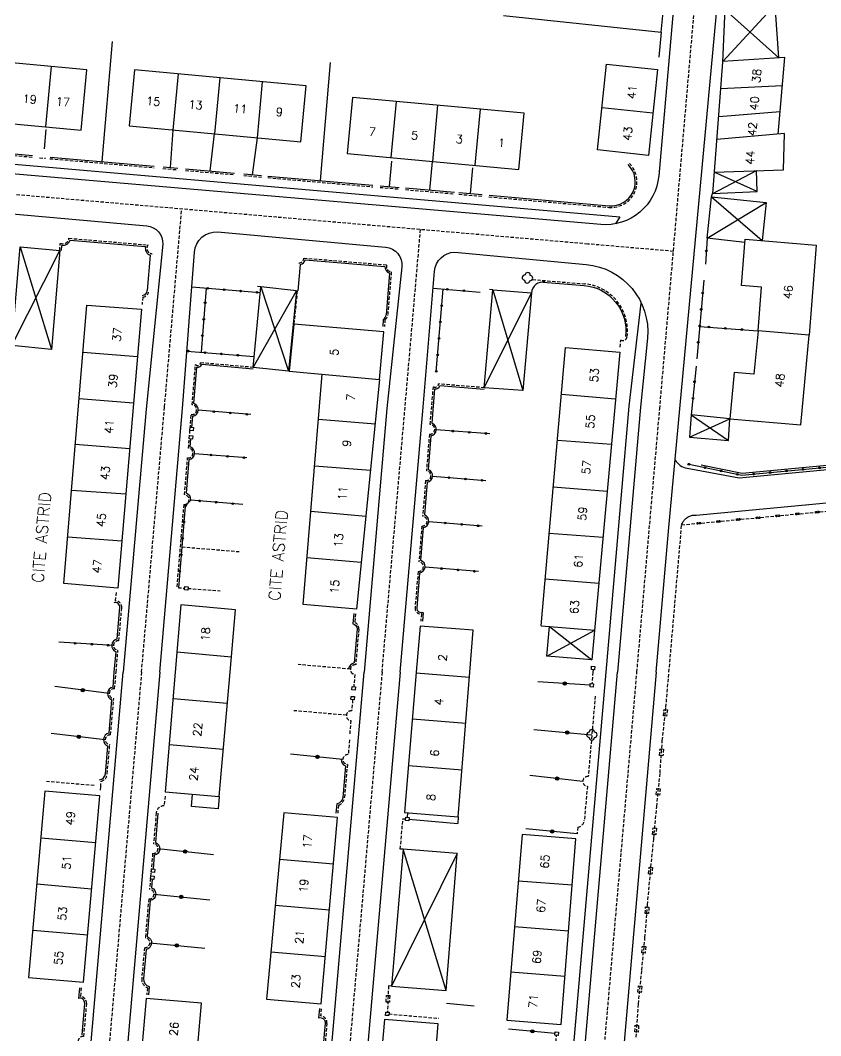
# Model space of a CAD drawing. Header units: millimetres. Extents: x 112998 to 114000, y 125000 to 126000.
# Drawn here: x 113748 to 113869.1, y 125695 to 125848.6 of the extents above; entities that cross this region are included whole.
import ezdxf
from ezdxf.enums import TextEntityAlignment as Align

# ---------------------------------------------------------------- set-up
doc = ezdxf.new("R2010")
doc.units = ezdxf.units.MM
doc.linetypes.add('DASHED', pattern=[0.75, 0.5, -0.25])
for name, color, linetype in [('W0001', 6, 'DASHED'), ('W0008', 7, 'CONTINUOUS'), ('W0100', 7, 'CONTINUOUS'), ('W0112', 1, 'DASHED'), ('W0300', 7, 'CONTINUOUS'), ('W0310', 3, 'CONTINUOUS'), ('W0322', 7, 'CONTINUOUS'), ('W0989', 7, 'CONTINUOUS'), ('W0991', 7, 'CONTINUOUS')]:
    doc.layers.add(name, color=color, linetype=linetype)
doc.styles.get("Standard").update_dxf_attribs({"font": 'romans.shx', "width": 0.85})

# ---------------------------------------------------------------- blocks, each defined once
blk = doc.blocks.new('OH01')
at = {"layer": 'W0322', "color": 0}
for radius in [0.25, 0.15]:
    blk.add_circle((0, 0), radius, dxfattribs=at)
blk = doc.blocks.new('OH02')
at = {"layer": 'W0112', "color": 0}
for p, q in [((-0.5, 0.25), (0.5, 0.25)), ((-0.5, -0.25), (-0.5, 0.25)), ((0.5, 0.25), (0.5, -0.25)), ((0.5, -0.25), (-0.5, -0.25))]:
    blk.add_line(p, q, dxfattribs=at)
blk = doc.blocks.new('TP10')
at = {"layer": 'W0300', "color": 0}
for centre, start, end in [((-0.4, 0), 90, 270), ((0, 0.4), 0, 180), ((0.4, 0), 270, 90), ((0, -0.4), 180, 360)]:
    blk.add_arc(centre, 0.4, start, end, dxfattribs=at)

msp = doc.modelspace()

# ---------------------------------------------------------------- linework, layer by layer
at = {"layer": 'W0001'}
for points in [[(113841.32, 125750), (113844.77, 125789.86), (113860.1, 125966.73)], [(113846.84, 125813.68), (113833.89, 125814.79), (113663.48, 125829.47)], [(113766.37, 125750), (113769.85, 125790.16), (113772.45, 125820.09)], [(113802.76, 125750), (113806.26, 125790.35), (113808.57, 125816.98)], [(113766.37, 125750), (113755.09, 125619.83), (113754.54, 125613.47)], [(113802.76, 125750), (113791.17, 125616.18), (113790.65, 125610.27)]]:
    msp.add_lwpolyline(points, dxfattribs=at)
msp.add_lwpolyline([(113836.93, 125500), (113837.31, 125501.68, 0.09169), (113837.82, 125513.94), (113828.56, 125564.78), (113828.1, 125568.38), (113827.53, 125574.73), (113827.36, 125582.78), (113827.57, 125587.6), (113828.76, 125605.18), (113829.95, 125618.92), (113841.32, 125750)], format="xyb", dxfattribs=at)
at = {"layer": 'W0008'}
for points in [[(113504.38, 125750), (113511.04, 125780.95), (113517.37, 125810.56), (113518.61, 125814.25), (113519.62, 125816.22, -0.14136), (113528.47, 125825.65), (113534.48, 125829.45), (113539.08, 125832.01), (113545.11, 125835.06, -0.14852), (113552.39, 125836.34), (113609.1, 125831.3), (113609.35, 125837.33), (113548.38, 125842.53, -0.811446), (113546.56, 125857.31), (113781.8, 125932.26), (113783.99, 125934.88, -0.1629), (113785.7, 125935.93), (113845.19, 125954.95, -0.609832), (113855.05, 125945.09), (113844.61, 125825.09, -0.414857), (113835.84, 125817.74), (113665.2, 125832.44)], [(113844.24, 125750), (113846.14, 125771.91), (113854.5, 125862.27, -0.368127), (113858.81, 125866.47), (114000, 125877.42)], [(113732.76, 125750), (113736.17, 125789.36), (113738.4, 125816.75, -0.388834), (113741.7, 125819.81), (113767.15, 125817.53, -0.396252), (113769.6, 125814.77), (113767.06, 125789.79), (113763.61, 125750)], [(113769.13, 125750), (113772.59, 125789.92), (113774.37, 125813.55, -0.406147), (113777.87, 125816.64), (113803.3, 125814.31, -0.417088), (113805.76, 125811.33), (113803.5, 125789.92), (113800.04, 125750)], [(113805.49, 125750), (113808.96, 125790.12), (113810.7, 125810.67, -0.383113), (113813.76, 125813.55), (113833.63, 125811.7, -0.412893), (113842.92, 125800.56), (113841.87, 125790.11), (113838.39, 125750)], [(113847.09, 125782.1, 0.209107), (113848.9, 125780.86), (113856.78, 125779.38), (114000, 125792.94)], [(113848.09, 125772.28, -0.061765), (113848.33, 125772.81, -0.077232), (113848.63, 125773.16, -0.016771), (113848.83, 125773.32, -0.014937), (113849.06, 125773.49, -0.093842), (113849.57, 125773.7, -0.075491), (113850.26, 125773.74)], [(113732.76, 125750), (113721.68, 125622.15, 0.362247), (113723.77, 125619.16), (113749.35, 125616.94, 0.419863), (113752.3, 125619.47), (113763.61, 125750)], [(113769.13, 125750), (113757.83, 125619.6, 0.372504), (113760.5, 125615.9), (113785.1, 125613.77, 0.381022), (113788.45, 125616.27), (113800.04, 125750)], [(113805.49, 125750), (113793.87, 125615.95, 0.36709), (113796.09, 125612.81), (113817.36, 125610.97, 0.416071), (113827.05, 125619.16), (113838.39, 125750)], [(113817.99, 125613.96), (113821.73, 125613.62, 0.247269), (113825.33, 125619.31), (113836.66, 125750)], [(113844.24, 125750), (113832.51, 125614.69, 0.000014)]]:
    msp.add_lwpolyline(points, format="xyb", dxfattribs=at)
for points in [[(113665.37, 125834), (113838.71, 125818.91), (113838.06, 125817.85)], [(113836.66, 125750), (113840.15, 125790.26), (113841.98, 125805.83)], [(113850.26, 125773.74), (114000, 125787.91)]]:
    msp.add_lwpolyline(points, dxfattribs=at)
at = {"layer": 'W0100'}
for points in [[(113852.78, 125822.42), (113854.34, 125842.33), (113855.15, 125861.98), (113857.16, 125865), (113885.79, 125867.44), (113886.21, 125858.3), (113873.93, 125857.26)], [(113862.79, 125842.98), (113861.95, 125855.29)], [(113821.13, 125849.35), (113844.98, 125846.85), (113845.57, 125852.97), (113836.55, 125853.92)], [(113854.34, 125842.4), (113862.24, 125851)], [(113854.67, 125850.21), (113862.79, 125842.98)], [(113862.7, 125831.43), (113863.68, 125843.04), (113854.34, 125842.4)], [(113751.9, 125832.51), (113752.75, 125841.65)], [(113771.16, 125832.04), (113771.95, 125840.53)], [(113778.2, 125839.95), (113777.41, 125831.46)], [(113783.9, 125830.86), (113784.69, 125839.35)], [(113863.31, 125838.72), (113854.02, 125838.29)], [(113804.14, 125827.88), (113804.92, 125836.37)], [(113811.17, 125835.79), (113810.38, 125827.3)], [(113816.87, 125826.7), (113817.66, 125835.18)], [(113836.04, 125835.45), (113843.75, 125834.64)], [(113862.98, 125834.78), (113853.69, 125834.05)], [(113853.03, 125825.67), (113863.52, 125826.02), (113863.67, 125831.52), (113853.42, 125830.6)], [(113852.78, 125822.42), (113859.42, 125825.89)], [(113852.78, 125822.42), (113859.51, 125822.75), (113859.42, 125825.89)], [(113859.51, 125822.75), (113853.03, 125825.67)], [(113857.65, 125815), (113851.94, 125815.66), (113852.62, 125821.94), (113860.89, 125821.07), (113860.28, 125815.32)], [(113851.94, 125815.66), (113860.89, 125821.07)], [(113852.62, 125821.94), (113860.28, 125815.32)], [(113746.77, 125799.41), (113753.99, 125813.82)], [(113748.03, 125814.37), (113752.75, 125798.85)], [(113783.28, 125796.12), (113784.42, 125808.3), (113788.6, 125795.56), (113783.28, 125796.12), (113789.82, 125807.7), (113784.42, 125808.3)], [(113789.82, 125807.7), (113788.6, 125795.56)], [(113818.23, 125793.04), (113819.5, 125807.87), (113824.04, 125792.6), (113818.23, 125793.04), (113825.35, 125807.4), (113824.04, 125792.6)], [(113819.5, 125807.87), (113825.35, 125807.4)], [(113789.42, 125802.68), (113788.7, 125795.55)], [(113788.7, 125795.55), (113802.38, 125794.29), (113803.04, 125801.48), (113789.42, 125802.68)], [(113757.49, 125798.41), (113765.77, 125797.75)], [(113826.83, 125757.03), (113830.51, 125799.14), (113838.72, 125798.41), (113834.52, 125751.87), (113827.67, 125752.4), (113828.09, 125756.93)], [(113802.38, 125794.29), (113798.89, 125759.51), (113790.81, 125760.24), (113793.69, 125795.09)], [(113829.89, 125792.08), (113838.08, 125791.37)], [(113756.91, 125791.42), (113765.17, 125790.75)], [(113849.55, 125788.96), (113855.17, 125785.05)], [(113801.7, 125787.51), (113793.12, 125788.22)], [(113849.26, 125785.57), (113855.37, 125788.32)], [(113756.34, 125784.5), (113764.59, 125783.84)], [(113837.46, 125784.46), (113829.28, 125785.06)], [(113792.55, 125781.24), (113801, 125780.57)], [(113828.67, 125778.03), (113836.82, 125777.38)], [(113764, 125776.91), (113755.76, 125777.5)], [(113800.3, 125773.55), (113791.97, 125774.3)], [(113755.18, 125770.47), (113763.4, 125769.88)], [(113836.19, 125770.38), (113828.05, 125770.99)], [(113791.4, 125767.35), (113799.6, 125766.63)], [(113827.45, 125764.13), (113835.57, 125763.47)], [(113779.76, 125750), (113780.59, 125759.43), (113772.32, 125760.16), (113771.47, 125750)], [(113816.04, 125750), (113816.55, 125756.34), (113808.52, 125756.98), (113807.93, 125750)], [(113826.83, 125757.03), (113834.93, 125756.36)], [(113828.09, 125756.93), (113834.52, 125751.87)], [(113827.67, 125752.4), (113834.93, 125756.36)], [(113771.73, 125753.06), (113779.97, 125752.34)], [(113769.95, 125731.91), (113778.12, 125731.2), (113779.76, 125750)], [(113771.47, 125750), (113769.95, 125731.91)], [(113806.16, 125728.77), (113814.29, 125728.12), (113816.04, 125750)], [(113807.93, 125750), (113806.16, 125728.77)], [(113807.92, 125749.87), (113815.98, 125749.23)], [(113771.14, 125746.01), (113779.35, 125745.29)], [(113807.35, 125742.94), (113815.43, 125742.29)], [(113770.55, 125739.04), (113778.74, 125738.33)], [(113806.76, 125735.89), (113814.86, 125735.24)], [(113778.12, 125731.2), (113777.96, 125729.33), (113773.92, 125729.68), (113774.08, 125731.55)], [(113806.6, 125728.01), (113806.67, 125728.73)], [(113806.83, 125727.74), (113814.2, 125727.1)], [(113814.29, 125728.12), (113814.2, 125727.1)], [(113751.13, 125724.93), (113759.43, 125724.21)], [(113812.45, 125701.81), (113805.93, 125723.19)], [(113787.25, 125721.71), (113795.42, 125721)], [(113814.11, 125722.54), (113804.19, 125702.47)], [(113823.38, 125718.44), (113831.53, 125717.79)], [(113750.52, 125717.94), (113758.82, 125717.22)], [(113786.6, 125714.73), (113794.81, 125714.02)], [(113749.92, 125710.96), (113758.22, 125710.25)], [(113822.81, 125711.52), (113830.98, 125710.87)], [(113785.94, 125707.69), (113794.2, 125706.97)], [(113822.23, 125704.63), (113830.43, 125703.97)]]:
    msp.add_lwpolyline(points, dxfattribs=at)
for points in [[(113736.17, 125833.97), (113757.25, 125832.01), (113758.1, 125841.15), (113737.02, 125843.11)], [(113765.31, 125841.15), (113764.52, 125832.66), (113790.48, 125830.25), (113791.26, 125838.74)], [(113835.36, 125829.03), (113836.72, 125841.99), (113844.43, 125841.18), (113843.07, 125828.18)], [(113797.49, 125828.49), (113823.45, 125826.09), (113824.24, 125834.57), (113798.28, 125836.98)], [(113857.69, 125815.54), (113868.46, 125814.62), (113867.39, 125801.01), (113859.67, 125801.66), (113860.15, 125808.28), (113857.13, 125808.52)], [(113746.77, 125799.41), (113748.03, 125814.37), (113753.99, 125813.82), (113752.75, 125798.85)], [(113754.6, 125763.41), (113758.08, 125805.55), (113766.37, 125804.91), (113762.79, 125762.72)], [(113855.37, 125788.32), (113866.13, 125787.4), (113867.39, 125801.01), (113859.67, 125801.66), (113859.02, 125795.07), (113856.01, 125795.34)], [(113855.37, 125788.32), (113849.55, 125788.96), (113849.26, 125785.57), (113855.17, 125785.05)], [(113749.29, 125703.79), (113757.6, 125703.07), (113760.04, 125731.26), (113751.75, 125731.98)], [(113785.28, 125700.53), (113793.57, 125699.81), (113796.03, 125728.02), (113787.9, 125728.73)], [(113821.63, 125697.33), (113829.84, 125696.67), (113832.1, 125724.78), (113823.96, 125725.44)], [(113804.19, 125702.47), (113812.45, 125701.81), (113814.11, 125722.54), (113805.93, 125723.19)], [(113764.6, 125672.35), (113772.98, 125671.62), (113775.45, 125699.88), (113767.08, 125700.62)], [(113800.63, 125669.06), (113808.96, 125668.4), (113811.24, 125696.76), (113803.15, 125697.41)]]:
    msp.add_lwpolyline(points, close=True, dxfattribs=at)
at = {"layer": 'W0112'}
for points in [[(113742.58, 125828.57), (113749.85, 125827.94, 0.701733)], [(113750.94, 125827.84), (113751.82, 125827.76, 0.701733)], [(113752.52, 125827.7), (113768.28, 125826.33, 0.701733)], [(113769.6, 125826.22), (113771.82, 125826.02, 0.701733)], [(113773.02, 125825.92), (113780.4, 125825.28, 0.701733)], [(113818.92, 125821.92), (113837.09, 125820.34, 0.701733), (113840.17, 125826.99, -0.42237)], [(113781.83, 125825.15), (113784.5, 125824.92, 0.701733)], [(113785.47, 125824.83), (113801.34, 125823.45, 0.701733)], [(113802.45, 125823.36), (113805.32, 125823.11, 0.701733)], [(113806.29, 125823.02), (113813.69, 125822.38, 0.701733)], [(113814.38, 125822.32), (113817.89, 125822.01, 0.701733)], [(113825.51, 125809.41), (113833.34, 125808.76, -0.426096), (113839.84, 125800.77, 0.056724)], [(113762.52, 125750), (113762.8, 125753.29, -1), (113762.94, 125754.76), (113763.37, 125759.74, 0.419046), (113762.45, 125760.81), (113762.56, 125762.08)], [(113798.75, 125758.84), (113798.63, 125757.5, -0.333263), (113799.24, 125756.52), (113798.77, 125751.13, 0.619446), (113798.08, 125750)], [(113760.15, 125732.16), (113760.19, 125732.66), (113760.26, 125733.48, 0.308547), (113761.18, 125734.6), (113761.56, 125739.02, -1), (113761.69, 125740.5), (113762.17, 125746.01, -1), (113762.3, 125747.49), (113762.52, 125750, -1)], [(113798.08, 125750, 0.23499), (113798.64, 125749.65)], [(113797.66, 125737.78, 0.000191), (113797.66, 125737.78)], [(113833.82, 125732.73), (113833.37, 125727.61, -0.346419), (113832.36, 125726.53), (113832.28, 125725.55)], [(113768.59, 125728.69), (113768.18, 125724.03, -1), (113768.05, 125722.55), (113767.58, 125717.15, -1), (113767.45, 125715.67), (113766.94, 125709.78, -1), (113766.81, 125708.3), (113766.4, 125703.64, 0.322987), (113767.25, 125702.23), (113767.16, 125701.18)], [(113757.23, 125702.2), (113757.12, 125700.92, -0.419046), (113758.03, 125699.85), (113757.6, 125694.88, 1), (113757.47, 125693.4), (113757.32, 125691.67)], [(113793.55, 125699.07), (113793.46, 125697.98, -0.419494), (113794.42, 125696.85), (113793.96, 125691.56, 1), (113793.83, 125690.08), (113793.02, 125680.63)]]:
    msp.add_lwpolyline(points, format="xyb", dxfattribs=at)
for points in [[(113852.62, 125821.94), (113852.78, 125822.42)], [(113755.38, 125815.66), (113767.35, 125814.65)], [(113753.99, 125813.82), (113754.08, 125814.88)], [(113790.95, 125812.66), (113803.46, 125811.63)], [(113804.16, 125810.58), (113803.61, 125804.03)], [(113784.42, 125808.3), (113783.93, 125808.34)], [(113789.92, 125807.69), (113789.42, 125802.68)], [(113819.5, 125807.87), (113819.03, 125807.91)], [(113766.55, 125806.75), (113766.46, 125805.63)], [(113803.2, 125803.36), (113803.11, 125802.29)], [(113838.77, 125799.18), (113838.86, 125800.26)], [(113774.02, 125790.45), (113774.54, 125796.56)], [(113783.28, 125796.12), (113775.29, 125796.81)], [(113818.23, 125793.04), (113811.31, 125793.61)], [(113810.05, 125787.48), (113810.52, 125793.2)], [(113773.47, 125783.88), (113773.89, 125788.97)], [(113773.59, 125785.3), (113773.63, 125785.8)], [(113773.63, 125785.8), (113774.13, 125785.76)], [(113773.69, 125786.56), (113773.73, 125787.06)], [(113774.19, 125786.52), (113773.69, 125786.56)], [(113773.73, 125787.06), (113774.23, 125787.01)], [(113774.13, 125785.76), (113774.09, 125785.26)], [(113774.23, 125787.01), (113774.19, 125786.52)], [(113809.92, 125786), (113809.47, 125780.46)], [(113848.09, 125772.28), (114000, 125786.66)], [(113774.09, 125785.26), (113773.59, 125785.3)], [(113772.88, 125776.86), (113773.34, 125782.41)], [(113809.34, 125778.98), (113808.9, 125773.59)], [(113772.75, 125775.38), (113771.69, 125762.8)], [(113808.77, 125772.11), (113808.34, 125766.72)], [(113846.17, 125750), (113848.09, 125772.28)], [(113772.46, 125768.96), (113781.12, 125768.24)], [(113808.21, 125765.24), (113807.75, 125759.76)], [(113771.94, 125762.78), (113772.89, 125762.7)], [(113772.87, 125762.46), (113772.91, 125762.96)], [(113772.91, 125762.96), (113773.41, 125762.91)], [(113773.41, 125762.91), (113773.37, 125762.42)], [(113773.39, 125762.67), (113778.27, 125762.3)], [(113773.37, 125762.42), (113772.87, 125762.46)], [(113808.71, 125758.82), (113808.62, 125757.71)], [(113797.97, 125750.46), (113790.08, 125751.14)], [(113834.43, 125750.38), (113834.47, 125750.88)], [(113834.92, 125750.34), (113834.43, 125750.38)], [(113834.47, 125750.88), (113834.97, 125750.84)], [(113834.68, 125750.36), (113834.65, 125750)], [(113834.97, 125750.84), (113834.92, 125750.34)], [(113798.64, 125749.65), (113798.48, 125747.81)], [(113834.65, 125750), (113834.51, 125748.27)], [(113841.2, 125694.74), (113841.54, 125699.8), (113842.06, 125704.92), (113842.54, 125709.83), (113842.92, 125714.79), (113843.37, 125719.78), (113843.87, 125724.81), (113844.32, 125729.69), (113844.82, 125734.76), (113845.16, 125739.67), (113845.71, 125744.73), (113846.15, 125749.81)], [(113798.19, 125747.34), (113798.23, 125747.83)], [(113798.69, 125747.29), (113798.19, 125747.34)], [(113798.23, 125747.83), (113798.73, 125747.79)], [(113798.73, 125747.79), (113798.69, 125747.29)], [(113834.22, 125747.79), (113834.26, 125748.29)], [(113834.71, 125747.75), (113834.22, 125747.79)], [(113834.26, 125748.29), (113834.76, 125748.24)], [(113834.76, 125748.24), (113834.71, 125747.75)], [(113798.06, 125745.84), (113798.1, 125746.33)], [(113798.56, 125745.79), (113798.06, 125745.84)], [(113798.1, 125746.33), (113798.6, 125746.29)], [(113798.31, 125745.81), (113798.16, 125744.15)], [(113798.6, 125746.29), (113798.56, 125745.79)], [(113835.01, 125746.38), (113833.95, 125734.21)], [(113797.36, 125743.47), (113789.43, 125744.16)], [(113798.03, 125742.67), (113797.84, 125740.46)], [(113797.83, 125739.75), (113797.64, 125737.52)], [(113797.51, 125736.04), (113797.07, 125731)], [(113759.19, 125732.83), (113751.94, 125733.46)], [(113769.92, 125731.21), (113769.8, 125729.76)], [(113796.16, 125729.86), (113796.05, 125728.64)], [(113796.05, 125728.64), (113796.09, 125728.64)], [(113805.52, 125723.23), (113805.92, 125727.82)], [(113805.92, 125727.82), (113806.33, 125727.78)], [(113806.31, 125727.53), (113806.35, 125728.03)], [(113806.81, 125727.49), (113806.31, 125727.53)], [(113806.35, 125728.03), (113806.85, 125727.99)], [(113806.85, 125727.99), (113806.81, 125727.49)], [(113805.93, 125723.19), (113805.52, 125723.23)], [(113767.83, 125719.74), (113767.87, 125720.24)], [(113768.32, 125719.7), (113767.83, 125719.74)], [(113767.87, 125720.24), (113768.37, 125720.2)], [(113768.37, 125720.2), (113768.32, 125719.7)], [(113767.73, 125718.68), (113767.78, 125719.18)], [(113768.23, 125718.64), (113767.73, 125718.68)], [(113767.78, 125719.18), (113768.28, 125719.14)], [(113768.28, 125719.14), (113768.23, 125718.64)], [(113803.73, 125702.51), (113803.57, 125698.54)], [(113804.19, 125702.47), (113803.73, 125702.51)], [(113803.28, 125698.06), (113803.32, 125698.56)], [(113803.32, 125698.56), (113803.82, 125698.52)], [(113803.82, 125698.52), (113803.77, 125698.02)], [(113803.8, 125698.27), (113811.3, 125697.62)], [(113803.77, 125698.02), (113803.28, 125698.06)], [(113828.92, 125695.06), (113828.96, 125695.56)], [(113829.41, 125695.02), (113828.92, 125695.06)], [(113828.96, 125695.56), (113829.46, 125695.52)], [(113829.46, 125695.52), (113829.41, 125695.02)], [(113829.08, 125694.05), (113829.17, 125695.04)]]:
    msp.add_lwpolyline(points, dxfattribs=at)
for centre, radius, start, end in [((113754.45, 125815.74), 0.935, 246.7505, 355.1994), ((113768.03, 125814.16), 0.843, 143.9969, 265.1994), ((113790.12, 125812.73), 0.829, 273.2328, 355.2845), ((113804.22, 125811.38), 0.8, 161.5566, 265.2845), ((113766.41, 125807.82), 1.08, 277.2693, 355.1994), ((113802.76, 125804.1), 0.861, 300.9197, 355.2845), ((113839.18, 125800.83), 0.655, 240.1125, 355.2845), ((113774.86, 125796.84), 0.432, 221.2706, 355.1994), ((113810.79, 125793.65), 0.527, 239.4923, 355.2845), ((113773.96, 125789.71), 0.743, 264.8805, 84.8805), ((113809.98, 125786.74), 0.743, 264.8805, 84.8805), ((113773.41, 125783.15), 0.743, 264.8805, 84.8805), ((113809.41, 125779.72), 0.743, 264.8805, 84.8805), ((113772.82, 125776.12), 0.743, 264.8805, 84.8805), ((113808.84, 125772.85), 0.743, 264.8805, 84.8805), ((113808.27, 125765.98), 0.743, 264.8805, 84.8805), ((113808.62, 125759.68), 0.867, 175.2845, 276.2108), ((113798.1, 125743.41), 0.743, 84.8805, 264.8805), ((113797.57, 125736.78), 0.743, 84.8805, 264.8805), ((113833.88, 125733.47), 0.743, 84.8805, 264.8805), ((113795.76, 125731.12), 1.32, 287.7767, 355.0458), ((113769.75, 125728.59), 1.17, 87.8755, 175.0458)]:
    msp.add_arc(centre, radius, start, end, dxfattribs=at)
at = {"layer": 'W0310'}
for points in [[(113844.98, 125846.85), (113844.61, 125843.07)], [(113760.42, 125827.27), (113762, 125845.44)], [(113793.43, 125824.39), (113794.98, 125842.26)], [(113751.9, 125832.13), (113751.65, 125829.21)], [(113770.73, 125826.37), (113771.16, 125832.04)], [(113776.73, 125825.85), (113777.41, 125831.46)], [(113783.18, 125825.28), (113783.9, 125830.86)], [(113742.6, 125828.82), (113749.87, 125828.18)], [(113752.54, 125827.95), (113768.3, 125826.58)], [(113803.91, 125823.48), (113804.24, 125827.33)], [(113810.01, 125822.95), (113810.38, 125827.3)], [(113769.62, 125826.46), (113771.84, 125826.27)], [(113773.04, 125826.17), (113780.42, 125825.52)], [(113816.16, 125822.41), (113816.5, 125826.34)], [(113781.85, 125825.4), (113784.52, 125825.17)], [(113785.49, 125825.08), (113801.36, 125823.7)], [(113802.47, 125823.6), (113805.34, 125823.35)], [(113806.31, 125823.27), (113813.71, 125822.63)], [(113814.4, 125822.57), (113817.91, 125822.26)], [(113755.58, 125815.39), (113766.97, 125814.43)], [(113754.24, 125813.8), (113754.3, 125814.56)], [(113767.69, 125813.12), (113767.24, 125807.75)], [(113791.15, 125812.4), (113803.17, 125811.4)], [(113790.07, 125807.68), (113790.4, 125811.69)], [(113803.89, 125810.38), (113803.37, 125804.05)], [(113802.95, 125803.38), (113802.86, 125802.31)], [(113783.26, 125795.87), (113775.47, 125796.54)], [(113774.29, 125790.65), (113774.76, 125796.17)], [(113810.32, 125787.67), (113810.75, 125792.87)], [(113818.21, 125792.79), (113811.5, 125793.34)], [(113773.98, 125787.03), (113774.12, 125788.73)], [(113810.15, 125785.76), (113809.74, 125780.65)], [(113773.74, 125784.08), (113773.84, 125785.28)], [(113903.76, 125784.43), (113857.23, 125780.05), (113851.06, 125781.33)], [(113773.15, 125777.06), (113773.57, 125782.17)], [(113809.57, 125778.74), (113809.17, 125773.79)], [(113809, 125771.87), (113808.6, 125766.91)], [(113808.44, 125765), (113808, 125759.74)], [(113762.69, 125755.02), (113763.1, 125759.76)], [(113808.98, 125759.05), (113808.87, 125757.69)], [(113762.25, 125750), (113762.52, 125753.08)], [(113762.06, 125747.74), (113762.25, 125750)], [(113761.45, 125740.76), (113761.88, 125745.8)], [(113760.91, 125734.62), (113761.27, 125738.82)], [(113756.96, 125702.22), (113756.82, 125700.61)], [(113757.76, 125699.87), (113757.35, 125695.13)], [(113812.53, 125699.88), (113816.68, 125699.52)]]:
    msp.add_lwpolyline(points, dxfattribs=at)
for points in [[(113818.94, 125822.17), (113837.11, 125820.59, 0.701733), (113840, 125826.81, 0.701733)], [(113827.15, 125809.02), (113833.32, 125808.52, -0.426096), (113839.59, 125800.8, -0.426096)], [(113798.48, 125758.87), (113798.35, 125757.29, -0.413689), (113798.97, 125756.54), (113798.53, 125751.39, 0.338316), (113797.7, 125750.48, 0.8739)], [(113796.56, 125736.81, 0.320736), (113797.22, 125735.83), (113796.8, 125731.03, -0.347644), (113795.91, 125730.08), (113795.79, 125728.67)], [(113768.86, 125728.67), (113768.47, 125724.23, -0.762347), (113768.3, 125722.29), (113768.12, 125720.22, -0.762345)], [(113767.98, 125718.66), (113767.87, 125717.36, -0.762345), (113767.7, 125715.42), (113767.23, 125709.98, -0.762343), (113767.05, 125708.04), (113766.67, 125703.62, 0.369455), (113767.53, 125702.42), (113767.42, 125701.15)], [(113793.28, 125699.1), (113793.16, 125697.69, -0.530071), (113794.16, 125696.88), (113793.72, 125691.82, 0.762369), (113793.55, 125689.87), (113792.75, 125680.65)]]:
    msp.add_lwpolyline(points, format="xyb", dxfattribs=at)
for centre, radius, start, end in [((113754.45, 125815.74), 1.18, 262.9838, 343.0172), ((113768.03, 125814.16), 1.09, 165.3595, 251.9793), ((113790.12, 125812.73), 1.08, 285.0363, 341.887), ((113804.22, 125811.38), 1.05, 178.5627, 251.5153), ((113827.13, 125807.24), 1.79, 81.2829, 174.9535), ((113766.41, 125807.82), 0.828, 277.2693, 355.1994), ((113802.3, 125804.25), 1.09, 306.9356, 349.2686), ((113774.86, 125796.84), 0.682, 261.0272, 333.6498), ((113810.79, 125793.65), 0.777, 266.819, 336.5098), ((113773.96, 125789.71), 0.993, 279.5613, 70.3657), ((113809.98, 125786.74), 0.993, 279.5841, 70.3849), ((113773.41, 125783.15), 0.993, 279.5595, 70.3866), ((113809.41, 125779.72), 0.993, 279.5848, 70.4093), ((113772.82, 125776.12), 0.993, 354.9625, 70.3849), ((113808.84, 125772.85), 0.993, 279.5848, 70.41), ((113808.27, 125765.98), 0.993, 279.5595, 70.4099), ((113762.38, 125759.82), 0.719, 355.0457, 108.2969), ((113808.72, 125759.73), 0.723, 179.182, 290.6919), ((113762.87, 125754.03), 1.01, 100.28, 249.5596), ((113762.24, 125746.75), 1.01, 100.2798, 249.5599), ((113761.63, 125739.76), 1.01, 100.2801, 249.5595), ((113759.9, 125734.71), 1.01, 276.4371, 355.0459), ((113757.05, 125699.93), 0.719, 355.0459, 108.2969)]:
    msp.add_arc(centre, radius, start, end, dxfattribs=at)
at = {"layer": 'W0322'}
for points in [[(113851.94, 125815.66), (113851.67, 125811.74)], [(113851.44, 125809.34), (113850.37, 125797.42)], [(113784.34, 125807.42), (113773.97, 125808.27), (113774.05, 125808.23)], [(113776.17, 125808.09), (113775.38, 125798.42)], [(113810.48, 125808.1), (113817.61, 125807.51)], [(113810.95, 125795.45), (113811.98, 125807.98)], [(113850.81, 125802.33), (113859.67, 125801.66)], [(113773.24, 125798.59), (113783.43, 125797.75)], [(113850.28, 125796.3), (113849.55, 125788.96)], [(113782.91, 125788.97), (113774.95, 125789.62), (113775.08, 125789.64)], [(113819.07, 125786.07), (113810.97, 125786.65)], [(113848.97, 125781.51), (113857.18, 125779.8), (113903.79, 125784.18)], [(113782.3, 125782.41), (113774.4, 125783.06)], [(113818.48, 125778.97), (113810.39, 125779.63)], [(113781.7, 125775.37), (113773.81, 125776.03), (113772.98, 125775.14), (113771.94, 125762.78)], [(113817.91, 125772.1), (113809.83, 125772.76)], [(113817.35, 125765.22), (113809.26, 125765.89)], [(113762.13, 125754.03), (113753.85, 125754.52)], [(113761.49, 125746.75), (113753.23, 125747.81)], [(113834.24, 125748.04), (113826.35, 125748.52)], [(113825.72, 125741.3), (113834.5, 125740.52)], [(113760.88, 125739.76), (113752.7, 125740.73)], [(113796.83, 125736.78), (113788.93, 125737.6)], [(113833.14, 125733.47), (113825.12, 125734.36)], [(113832.28, 125725.55), (113824.52, 125726.27)], [(113768.86, 125723.29), (113777.25, 125722.38)], [(113768.26, 125716.41), (113776.72, 125715.54)], [(113767.62, 125709.04), (113775.97, 125708.25)], [(113828.94, 125695.31), (113821.91, 125695.98)]]:
    msp.add_lwpolyline(points, dxfattribs=at)

# ---------------------------------------------------------------- block references
at = {"layer": 'W0112', "xscale": 0.5, "yscale": 0.5, "rotation": 5.406436065229418}
for p in [(113859.63, 125773.37), (113862.61, 125773.66), (113865.6, 125773.94), (113868.59, 125774.22), (113850.67, 125772.53), (113853.65, 125772.81), (113856.64, 125773.09)]:
    msp.add_blockref('OH02', p, dxfattribs=at)
at = {"layer": 'W0112'}
for p, rotation in [((113845.62, 125743.84), 83.76865804819546), ((113845.04, 125737.87), 86.06839342632915), ((113844.54, 125731.89), 84.3519393264458), ((113843.97, 125725.91), 84.7148525421807), ((113843.38, 125719.94), 84.29300113525349), ((113842.85, 125713.97), 85.67294939317476), ((113842.36, 125707.99), 84.44941630924929), ((113841.77, 125702.02), 84.12867814598452), ((113803.65, 125700.57), 267.7038865447961), ((113841.29, 125696.04), 86.19298032927568)]:
    msp.add_blockref('OH02', p, dxfattribs=dict(at, rotation=rotation))
at = {"layer": 'W0300', "rotation": 85.28451940974288}
msp.add_blockref('TP10', (113824.76, 125809.67), dxfattribs=at)
at = {"layer": 'W0300'}
msp.add_blockref('TP10', (113834.5, 125740.52), dxfattribs=at)
at = {"layer": 'W0322', "yscale": 0.5}
for p, xscale, rotation in [((113851.81, 125813.75), 0.5, 266.0859419460617), ((113776.38, 125808.07), 0.4999999999999995, 175.28451940976), ((113778.87, 125807.87), 0.4999999999999995, 175.28451940976), ((113781.36, 125807.66), 0.4999999999999995, 175.28451940976), ((113783.85, 125807.46), 0.4999999999999995, 175.28451940976), ((113812.63, 125807.92), 0.5, 355.2845194098687), ((113815.12, 125807.72), 0.5, 355.2845194098687), ((113851.27, 125807.38), 0.4999999999999995, 264.8385072443009), ((113775.99, 125805.89), 0.4999999999999995, 265.2845194097724), ((113811.78, 125805.48), 0.5, 85.28451940978054), ((113851.04, 125804.89), 0.4999999999999995, 264.8385072443009), ((113775.79, 125803.4), 0.4999999999999995, 265.2845194097724), ((113811.57, 125802.99), 0.5, 85.28451940978054), ((113850.82, 125802.4), 0.4999999999999995, 264.8385072443009), ((113852.19, 125802.23), 0.5, 355.7072341341928), ((113854.69, 125802.04), 0.5, 355.7072341341928), ((113857.18, 125801.85), 0.5, 355.7072341341928), ((113775.58, 125800.91), 0.4999999999999995, 265.2845194097724), ((113811.37, 125800.5), 0.5, 85.28451940978054), ((113850.59, 125799.91), 0.4999999999999995, 264.8385072443009), ((113773.46, 125798.58), 0.5, 355.2845194099362), ((113775.96, 125798.37), 0.5, 355.2845194099362), ((113778.45, 125798.16), 0.5, 355.2845194099362), ((113780.94, 125797.96), 0.5, 355.2845194099362), ((113811.16, 125798.01), 0.5, 85.28451940978054), ((113810.96, 125795.52), 0.5, 85.28451940978054), ((113850.04, 125793.94), 0.4999999999999995, 264.3010080348601), ((113849.8, 125791.45), 0.4999999999999995, 264.3010080348601), ((113777.31, 125789.43), 0.5, 175.2845194099012), ((113779.8, 125789.22), 0.5, 175.2845194099012), ((113782.29, 125789.02), 0.5, 175.2845194099012), ((113813.47, 125786.47), 0.4999999999999995, 175.8993172322415), ((113815.96, 125786.29), 0.4999999999999995, 175.8993172322415), ((113818.45, 125786.12), 0.4999999999999995, 175.8993172322415), ((113776.89, 125782.85), 0.5, 175.284519410102), ((113779.38, 125782.65), 0.5, 175.284519410102), ((113781.87, 125782.44), 0.5, 175.284519410102), ((113849.16, 125781.47), 0.5, 348.2693456303037), ((113851.61, 125780.96), 0.5, 348.2693456303037), ((113812.89, 125779.43), 0.5, 175.2845194097855), ((113854.06, 125780.45), 0.5, 348.2693456303037), ((113856.51, 125779.94), 0.5, 348.2693456303037), ((113858.98, 125779.97), 0.5, 5.368734198678248), ((113861.47, 125780.2), 0.5, 5.368734198678248), ((113863.96, 125780.44), 0.5, 5.368734198678248), ((113866.45, 125780.67), 0.5, 5.368734198678248), ((113868.94, 125780.91), 0.5, 5.368734198678248), ((113815.38, 125779.22), 0.5, 175.2845194097855), ((113817.87, 125779.02), 0.5, 175.2845194097855), ((113773.04, 125775.21), 0.5, 227.2513008552801), ((113775.17, 125775.92), 0.4999999999999995, 175.199382109996), ((113777.67, 125775.71), 0.4999999999999995, 175.199382109996), ((113780.16, 125775.5), 0.4999999999999995, 175.199382109996), ((113772.78, 125772.74), 0.4999999999999995, 265.1993821097162), ((113812.32, 125772.56), 0.5, 175.2845194097154), ((113814.81, 125772.35), 0.5, 175.2845194097154), ((113817.3, 125772.15), 0.5, 175.2845194097154), ((113772.57, 125770.25), 0.4999999999999995, 265.1993821097162), ((113772.36, 125767.76), 0.4999999999999995, 265.1993821097162), ((113811.75, 125765.68), 0.5, 175.2845194101464), ((113772.15, 125765.27), 0.4999999999999995, 265.1993821097162), ((113814.24, 125765.48), 0.5, 175.2845194101464), ((113816.73, 125765.27), 0.5, 175.2845194101464), ((113756.34, 125754.37), 0.5, 176.5714469473074), ((113758.84, 125754.22), 0.5, 176.5714469473074), ((113761.33, 125754.07), 0.5, 176.5714469473074)]:
    msp.add_blockref('OH01', p, dxfattribs=dict(at, xscale=xscale, rotation=rotation))
at = {"layer": 'W0322'}
for p, rotation in [((113757.47, 125747.27), 172.6769040112525), ((113830.4, 125748.27), 176.5192948881802), ((113756.89, 125740.23), 173.2510141961581), ((113830.77, 125740.85), 354.9332513390568), ((113792.98, 125737.18), 174.0784844511819), ((113829.23, 125733.9), 173.7060961418333), ((113828.5, 125725.9), 174.7124155719153), ((113772.95, 125722.85), 353.8376857443778), ((113772.38, 125715.99), 354.1491524515629), ((113771.69, 125708.65), 354.5936312932648), ((113825.52, 125695.64), 174.5670421948016)]:
    msp.add_blockref('OH01', p, dxfattribs=dict(at, rotation=rotation))

# ---------------------------------------------------------------- texts
at = {"layer": 'W0989'}
for p in [(113751.23, 125770.39), (113787.04, 125767.68)]:
    msp.add_text('CITE ASTRID', height=1.75, rotation=85.0458, dxfattribs=at).set_placement(p, align=Align.MIDDLE)
at = {"layer": 'W0991'}
for s, rotation, p in [('38', 85.5119, (113859.96, 125839.12)), ('41', 84.0204, (113841.1, 125836.66)), ('19', 355.1327, (113748.34, 125836.19)), ('17', 355.1327, (113753.35, 125835.76)), ('15', 355.1327, (113767.02, 125835.85)), ('13', 355.1327, (113773.42, 125835.31)), ('40', 85.5119, (113859.63, 125834.97)), ('11', 355.1327, (113780.17, 125834.73)), ('9', 355.1327, (113786.64, 125834.18)), ('7', 355.1327, (113800.7, 125831.2)), ('5', 355.1327, (113807.1, 125830.65)), ('43', 84.0204, (113840.44, 125830.36)), ('42', 85.5119, (113859.33, 125831.06)), ('3', 355.1327, (113813.86, 125830.08)), ('1', 355.1327, (113820.26, 125829.53)), ('44', 85.5119, (113858.99, 125826.75)), ('46', 84.7034, (113864.71, 125806.38)), ('37', 85.1327, (113763.2, 125799.98)), ('5', 85.1327, (113796.11, 125797.83)), ('39', 85.1327, (113762.6, 125792.97)), ('53', 85.1327, (113835.4, 125793.83)), ('48', 84.7034, (113863.47, 125793.02)), ('7', 85.1327, (113798.6, 125790.99)), ('55', 85.1327, (113834.8, 125786.82)), ('41', 85.1327, (113762.01, 125786.03)), ('9', 85.1327, (113798.01, 125784.04)), ('57', 85.1327, (113834.21, 125779.88)), ('43', 85.1327, (113761.41, 125779.02)), ('11', 85.1327, (113797.32, 125775.96)), ('45', 85.1327, (113760.81, 125771.89)), ('59', 85.1327, (113833.61, 125772.87)), ('13', 85.1327, (113796.72, 125768.83)), ('61', 85.1327, (113833.01, 125765.74)), ('47', 85.1327, (113760.21, 125764.88)), ('15', 85.1327, (113796.12, 125761.82)), ('63', 85.1327, (113832.41, 125758.73)), ('18', 85.2376, (113776.58, 125754.64)), ('2', 85.2376, (113812.5, 125751.61)), ('4', 85.2376, (113811.94, 125744.91)), ('22', 85.2376, (113775.38, 125740.2)), ('6', 85.2376, (113811.3, 125737.17)), ('24', 85.2376, (113774.82, 125733.5)), ('8', 85.2376, (113810.74, 125730.47)), ('49', 85.2376, (113756.13, 125726.77)), ('17', 85.2376, (113792.01, 125723.25)), ('51', 85.2376, (113755.57, 125720.07)), ('65', 85.2376, (113827.93, 125720.22)), ('19', 85.2376, (113791.45, 125716.55)), ('67', 85.2376, (113827.37, 125713.52)), ('53', 85.2376, (113754.93, 125712.34)), ('21', 85.2376, (113790.8, 125708.81)), ('55', 85.2376, (113754.37, 125705.64)), ('69', 85.2376, (113826.72, 125705.79)), ('23', 85.2376, (113790.25, 125702.11)), ('71', 85.2376, (113826.17, 125699.09)), ('26', 85.2376, (113771.81, 125694.89))]:
    msp.add_text(s, height=1.25, rotation=rotation, dxfattribs=at).set_placement(p)

doc.saveas('drawing.dxf')
